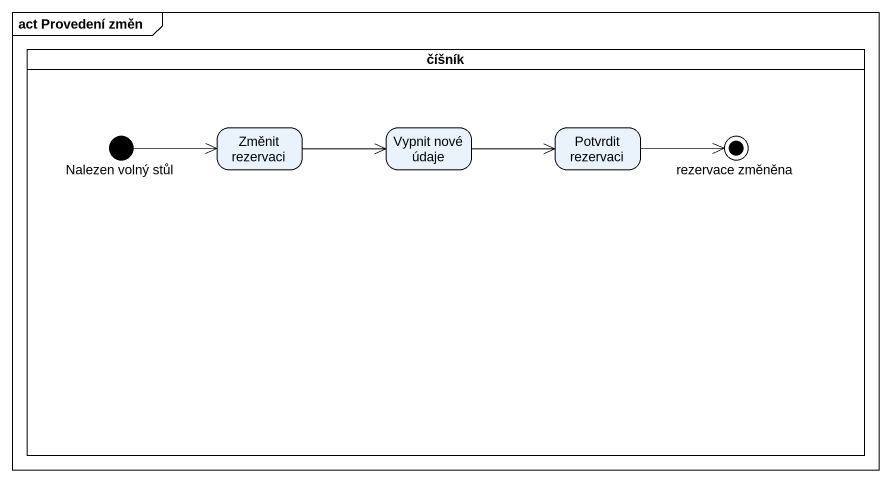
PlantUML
@startuml
mainframe act Provedení změn
hide empty description
state číšník <<partition>> {
  state "Nalezen volný stůl" as Nalezen_volný_stůl <<start>>
  state "Změnit rezervaci" as Změnit_rezervaci
  state "Vypnit nové údaje" as Vypnit_nové_údaje
  state "Potvrdit rezervaci" as Potvrdit_rezervaci
  state "rezervace změněna" as rezervace_změněna <<end>>
}
Nalezen_volný_stůl -right-> Změnit_rezervaci
Změnit_rezervaci -right-> Vypnit_nové_údaje
Vypnit_nové_údaje -right-> Potvrdit_rezervaci
Potvrdit_rezervaci -right-> rezervace_změněna
@enduml
